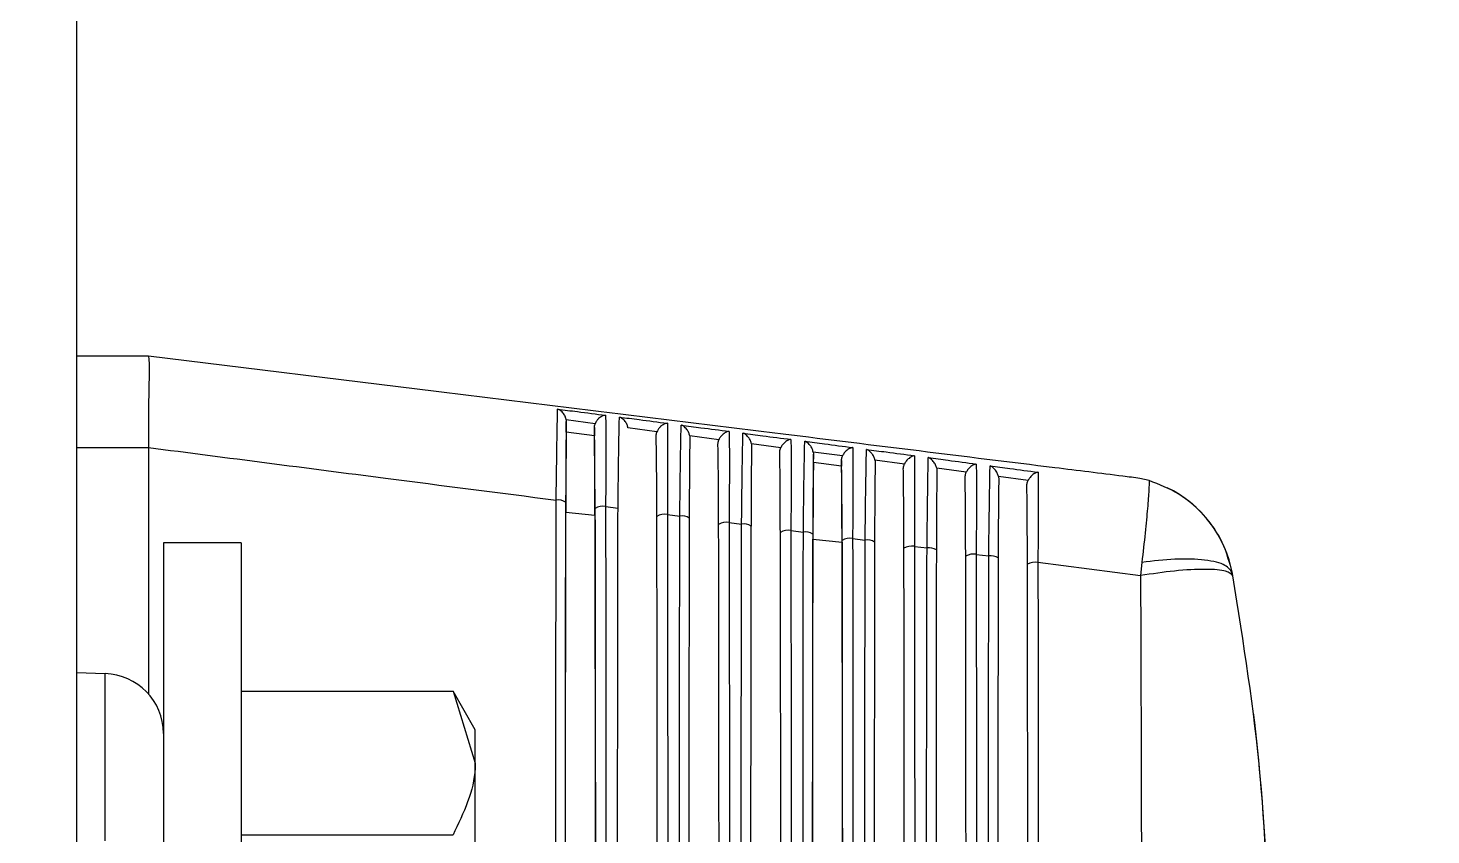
# Model space of a CAD drawing. Extents: x 2 to 136, y 1 to 99.
# Drawn here: x 132.686 to 134.094, y 45.434 to 46.244 of the extents above; entities that cross this region are included whole.
import ezdxf

# ---------------------------------------------------------------- set-up
doc = ezdxf.new("R2010")
doc.units = 0
doc.header["$MEASUREMENT"] = 0
doc.layers.add('OBJECT', color=7, linetype='CONTINUOUS')

msp = doc.modelspace()

# ---------------------------------------------------------------- linework, layer by layer
at = {"layer": 'OBJECT'}
for p, q in [((132.7346, 48.475), (132.7346, 44.4974)), ((132.8066, 45.915), (132.7346, 45.915)), ((132.8066, 45.915), (132.8066, 45.915)), ((133.0953, 45.8796), (132.8066, 45.915)), ((133.255, 45.8471), (133.2259, 45.8509)), ((133.226, 45.8385), (133.226, 45.8495)), ((133.2542, 45.8432), (133.2542, 45.835)), ((133.317, 45.8391), (133.2879, 45.8429)), ((133.2542, 45.835), (133.226, 45.8385)), ((133.3791, 45.8311), (133.3499, 45.8349)), ((133.4412, 45.823), (133.4118, 45.8268)), ((132.7346, 45.8234), (132.8066, 45.8234)), ((132.8066, 45.8234), (132.8066, 45.8233)), ((132.8066, 45.8233), (132.8066, 45.576)), ((133.5032, 45.8149), (133.4738, 45.8187)), ((133.474, 45.8081), (133.474, 45.8167)), ((133.5022, 45.8046), (133.474, 45.8081)), ((133.5022, 45.8102), (133.5022, 45.8046)), ((133.5653, 45.8067), (133.5358, 45.8106)), ((133.6274, 45.7985), (133.5977, 45.8024)), ((133.6895, 45.7903), (133.6597, 45.7942)), ((133.8109, 45.79), (133.8017, 45.7923)), ((133.829, 45.7829), (133.829, 45.7829)), ((133.2255, 45.7584), (133.2548, 45.7552)), ((133.2654, 45.7641), (133.2779, 45.7624)), ((133.3274, 45.7561), (133.3399, 45.7544)), ((133.3894, 45.748), (133.4019, 45.7464)), ((133.4514, 45.74), (133.4639, 45.7384)), ((133.4735, 45.7314), (133.5027, 45.7283)), ((133.5133, 45.732), (133.5259, 45.7304)), ((132.8996, 45.7275), (132.8216, 45.7275)), ((132.8216, 45.7275), (132.8216, 44.8525)), ((132.8996, 45.7275), (132.8996, 44.8525)), ((133.5753, 45.724), (133.588, 45.7224)), ((133.6373, 45.716), (133.65, 45.7144)), ((133.6993, 45.708), (133.8023, 45.6947)), ((133.8036, 45.7079), (133.8023, 45.6947)), ((133.895, 45.6943), (133.8946, 45.6967)), ((132.7632, 45.5962), (132.7346, 45.597)), ((132.7632, 45.4283), (132.7632, 45.5962)), ((132.8996, 45.5787), (133.1123, 45.5787)), ((133.1346, 45.54), (133.1123, 45.5787)), ((133.1123, 45.5787), (133.1346, 45.5065)), ((133.1346, 45.5065), (133.1346, 45.54)), ((133.1346, 45.29), (133.1346, 45.5065)), ((132.8996, 45.4343), (133.1123, 45.4343))]:
    msp.add_line(p, q, dxfattribs=at)
for centre, radius, start, end in [((128.8466, 45.29), 6.655, 198.09222, 30.43444), ((128.8466, 45.29), 6.555, 288.09222, 28.91206), ((128.8466, 45.29), 6.5028, 288.09222, 28.06824), ((128.8466, 45.29), 6.4944, 288.09222, 27.92823), ((128.8466, 45.29), 6.3069, 288.09222, 28.09373), ((133.218, 45.7578), 0.0128, 54.9638, 99.4388), ((133.7765, 45.675), 0.12, 10.4137, 64.0782), ((133.2628, 45.7497), 0.0146, 79.8633, 122.9875), ((133.3248, 45.7415), 0.0148, 79.977, 122.5329), ((133.342, 45.7415), 0.0131, 55.8999, 99.2559), ((133.3868, 45.7333), 0.015, 80.0907, 122.0712), ((133.404, 45.7333), 0.0133, 56.3729, 99.1654), ((133.4488, 45.7251), 0.0152, 80.2012, 121.616), ((133.466, 45.7251), 0.0134, 56.8451, 99.0729), ((133.5108, 45.7169), 0.0154, 80.317, 121.1525), ((133.5281, 45.7169), 0.0136, 57.331, 98.9742), ((133.5727, 45.7087), 0.0156, 80.4314, 120.6864), ((133.5901, 45.7088), 0.0138, 57.8149, 98.8744), ((133.6347, 45.7005), 0.0158, 80.554, 120.2117), ((133.6521, 45.7006), 0.014, 58.3041, 98.7733), ((133.6967, 45.6922), 0.016, 80.6785, 119.7347), ((132.7616, 45.5363), 0.06, 0, 88.5), ((131.6816, 45.29), 2.25, 359.0318, 6.8113)]:
    msp.add_arc(centre, radius, start, end, dxfattribs=at)
for centre, major_axis, start_param, end_param in [((133.2442, 45.29), (0, 2.2176), 1.353401, 1.788192), ((133.236, 45.29), (0, 2.217), 4.497874, 4.926904), ((133.298, 45.29), (0, 2.2137), 4.501238, 4.923539), ((133.3682, 45.29), (0, 2.2111), 1.360135, 1.781458), ((133.36, 45.29), (0, 2.2105), 4.504611, 4.920167), ((133.4302, 45.29), (0, 2.2078), 1.363514, 1.778079), ((133.422, 45.29), (0, 2.2072), 4.507992, 4.916786), ((133.4922, 45.29), (0, 2.2046), 1.366901, 1.774692), ((133.484, 45.29), (0, 2.204), 4.511381, 4.913397), ((133.5542, 45.29), (0, 2.2013), 1.370296, 1.771297), ((133.546, 45.29), (0, 2.2007), 4.514778, 4.91), ((133.6162, 45.29), (0, 2.1981), 1.373699, 1.767893), ((133.608, 45.29), (0, 2.1975), 4.518183, 4.906595), ((133.6782, 45.29), (0, 2.1948), 1.377111, 1.764481), ((133.67, 45.29), (0, 2.1942), 4.521597, 4.903181)]:
    msp.add_ellipse(centre, major_axis=major_axis, ratio=0.008727, start_param=start_param, end_param=end_param, dxfattribs=at)
for points, knots in [([(132.8066, 45.915), (132.8069, 45.9136), (132.8074, 45.9109), (132.8073, 45.8901), (132.8065, 45.8604), (132.8066, 45.8355), (132.8066, 45.8234)], [0, 0, 0, 0, 0.253584, 0.507164, 0.760847, 1, 1, 1, 1]), ([(133.8017, 45.7923), (133.796, 45.793), (133.7676, 45.7966), (133.6482, 45.8113), (133.4184, 45.8398), (133.2113, 45.8653), (133.0953, 45.8796)], [0, 0, 0, 0, 0.024148, 0.120739, 0.507103, 1, 1, 1, 1]), ([(133.2159, 45.7705), (133.2159, 45.7769), (133.2162, 45.7964), (133.2166, 45.8256), (133.217, 45.8486), (133.2172, 45.8585), (133.2173, 45.8612), (133.2173, 45.8619)], [0, 0, 0, 0, 0.1473771, 0.4444966, 0.7411547, 0.9402224, 1, 1, 1, 1]), ([(133.2173, 45.8619), (133.2239, 45.861), (133.24, 45.8589), (133.256, 45.8569), (133.2654, 45.8556)], [0, 0, 0, 0, 0.412558, 1, 1, 1, 1]), ([(133.2259, 45.8509), (133.2257, 45.852), (133.2252, 45.8543), (133.2231, 45.8578), (133.2204, 45.8604), (133.2183, 45.8615), (133.2174, 45.8618), (133.2173, 45.8619)], [0, 0, 0, 0, 0.192784, 0.429644, 0.749307, 0.992251, 1, 1, 1, 1]), ([(133.2654, 45.8556), (133.2654, 45.8556), (133.2642, 45.8555), (133.2619, 45.8548), (133.2588, 45.8528), (133.2564, 45.8501), (133.2555, 45.8481), (133.255, 45.8471)], [0, 0, 0, 0, 0.007981, 0.2991024, 0.6029171, 0.8007069, 1, 1, 1, 1]), ([(133.2654, 45.8556), (133.2654, 45.855), (133.2655, 45.8527), (133.2656, 45.8441), (133.2657, 45.824), (133.2656, 45.7941), (133.2655, 45.7726), (133.2654, 45.7641)], [0, 0, 0, 0, 0.059552, 0.208065, 0.505163, 0.802607, 1, 1, 1, 1]), ([(133.226, 45.8495), (133.2259, 45.8446), (133.2257, 45.8349), (133.2255, 45.8061), (133.2254, 45.7814), (133.2253, 45.7683)], [0, 0, 0, 0, 0.3208634, 0.6416822, 1, 1, 1, 1]), ([(133.2259, 45.8509), (133.2259, 45.8509), (133.226, 45.8504), (133.226, 45.85), (133.226, 45.8495)], [0, 0, 0, 0, 0.020415, 1, 1, 1, 1]), ([(133.2542, 45.8432), (133.2543, 45.8444), (133.2545, 45.8458), (133.2549, 45.847), (133.255, 45.8471)], [0, 0, 0, 0, 0.904066, 1, 1, 1, 1]), ([(133.2549, 45.7619), (133.2548, 45.7738), (133.2548, 45.7975), (133.2546, 45.8271), (133.2543, 45.8377), (133.2542, 45.8432)], [0, 0, 0, 0, 0.327832, 0.655734, 1, 1, 1, 1]), ([(133.2779, 45.7624), (133.278, 45.7689), (133.2782, 45.7884), (133.2786, 45.8176), (133.279, 45.8405), (133.2792, 45.8504), (133.2793, 45.8532), (133.2793, 45.8538)], [0, 0, 0, 0, 0.148954, 0.44926, 0.7491, 0.940502, 1, 1, 1, 1]), ([(133.2793, 45.8538), (133.2859, 45.853), (133.302, 45.8509), (133.318, 45.8488), (133.3274, 45.8476)], [0, 0, 0, 0, 0.412524, 1, 1, 1, 1]), ([(133.2879, 45.8429), (133.2876, 45.844), (133.2871, 45.8464), (133.285, 45.8499), (133.2823, 45.8524), (133.2802, 45.8535), (133.2794, 45.8538), (133.2793, 45.8538)], [0, 0, 0, 0, 0.197186, 0.440794, 0.768921, 0.992186, 1, 1, 1, 1]), ([(133.3274, 45.8476), (133.3274, 45.8476), (133.3263, 45.8474), (133.324, 45.8468), (133.321, 45.8448), (133.3185, 45.8421), (133.3175, 45.8401), (133.317, 45.8391)], [0, 0, 0, 0, 0.008059, 0.282723, 0.5938, 0.796114, 1, 1, 1, 1]), ([(133.3274, 45.8476), (133.3274, 45.8469), (133.3275, 45.8445), (133.3276, 45.8356), (133.3277, 45.8151), (133.3276, 45.7853), (133.3274, 45.7642), (133.3274, 45.7561)], [0, 0, 0, 0, 0.059276, 0.209421, 0.509831, 0.810599, 1, 1, 1, 1]), ([(133.3399, 45.7544), (133.34, 45.7609), (133.3402, 45.7804), (133.3406, 45.8097), (133.341, 45.8323), (133.3412, 45.8423), (133.3413, 45.8451), (133.3413, 45.8458)], [0, 0, 0, 0, 0.150604, 0.454245, 0.75741, 0.940779, 1, 1, 1, 1]), ([(133.3413, 45.8458), (133.3479, 45.8449), (133.364, 45.8428), (133.38, 45.8407), (133.3894, 45.8395)], [0, 0, 0, 0, 0.412499, 1, 1, 1, 1]), ([(133.3499, 45.8349), (133.3496, 45.836), (133.349, 45.8384), (133.3468, 45.8419), (133.3441, 45.8444), (133.3421, 45.8455), (133.3414, 45.8458), (133.3413, 45.8458)], [0, 0, 0, 0, 0.201833, 0.452548, 0.789383, 0.992118, 1, 1, 1, 1]), ([(133.226, 45.8385), (133.2259, 45.831), (133.2257, 45.8159), (133.2255, 45.7858), (133.2255, 45.7657), (133.2255, 45.7584)], [0, 0, 0, 0, 0.390005, 0.779955, 1, 1, 1, 1]), ([(133.2548, 45.7552), (133.2547, 45.7681), (133.2547, 45.794), (133.2544, 45.8204), (133.2543, 45.8313), (133.2542, 45.835)], [0, 0, 0, 0, 0.396562, 0.793191, 1, 1, 1, 1]), ([(133.3162, 45.835), (133.3163, 45.8362), (133.3165, 45.8377), (133.317, 45.839), (133.317, 45.8391)], [0, 0, 0, 0, 0.873723, 1, 1, 1, 1]), ([(133.3169, 45.754), (133.3168, 45.7658), (133.3168, 45.7896), (133.3165, 45.8189), (133.3163, 45.8296), (133.3162, 45.835)], [0, 0, 0, 0, 0.331872, 0.663816, 1, 1, 1, 1]), ([(133.35, 45.8332), (133.3499, 45.8279), (133.3497, 45.8174), (133.3495, 45.7885), (133.3494, 45.7646), (133.3494, 45.7523)], [0, 0, 0, 0, 0.328834, 0.657618, 1, 1, 1, 1]), ([(133.3499, 45.8349), (133.3499, 45.8348), (133.35, 45.8342), (133.35, 45.8337), (133.35, 45.8332)], [0, 0, 0, 0, 0.161904, 1, 1, 1, 1]), ([(133.3782, 45.8268), (133.3783, 45.828), (133.3785, 45.8295), (133.379, 45.8309), (133.3791, 45.8311)], [0, 0, 0, 0, 0.845417, 1, 1, 1, 1]), ([(133.3788, 45.746), (133.3788, 45.7579), (133.3788, 45.7817), (133.3785, 45.8106), (133.3783, 45.8214), (133.3782, 45.8268)], [0, 0, 0, 0, 0.336122, 0.672317, 1, 1, 1, 1]), ([(133.3894, 45.8395), (133.3894, 45.8395), (133.3886, 45.8394), (133.3866, 45.8388), (133.3836, 45.8371), (133.3808, 45.8343), (133.3796, 45.8321), (133.3791, 45.8311)], [0, 0, 0, 0, 0.008151, 0.206913, 0.537757, 0.791264, 1, 1, 1, 1]), ([(133.3894, 45.8395), (133.3894, 45.8388), (133.3895, 45.8362), (133.3896, 45.8271), (133.3897, 45.8062), (133.3896, 45.7764), (133.3894, 45.7558), (133.3894, 45.748)], [0, 0, 0, 0, 0.059002, 0.210856, 0.514734, 0.818981, 1, 1, 1, 1]), ([(133.4019, 45.7464), (133.402, 45.7529), (133.4022, 45.7724), (133.4026, 45.8018), (133.403, 45.8242), (133.4032, 45.8341), (133.4033, 45.837), (133.4033, 45.8377)], [0, 0, 0, 0, 0.1523344, 0.4594619, 0.7661097, 0.9410542, 1, 1, 1, 1]), ([(133.4033, 45.8377), (133.4099, 45.8368), (133.426, 45.8347), (133.442, 45.8326), (133.4514, 45.8314)], [0, 0, 0, 0, 0.4124608, 1, 1, 1, 1]), ([(133.4118, 45.8268), (133.4116, 45.8279), (133.4109, 45.8304), (133.4086, 45.8339), (133.406, 45.8364), (133.4041, 45.8374), (133.4034, 45.8377), (133.4033, 45.8377)], [0, 0, 0, 0, 0.2067549, 0.4649306, 0.8107333, 0.9920503, 1, 1, 1, 1]), ([(133.4118, 45.8268), (133.4119, 45.8267), (133.412, 45.8261), (133.412, 45.8254), (133.412, 45.8249)], [0, 0, 0, 0, 0.2142359, 1, 1, 1, 1]), ([(133.4514, 45.8314), (133.4514, 45.8314), (133.4507, 45.8313), (133.4487, 45.8307), (133.4458, 45.8291), (133.4429, 45.8262), (133.4417, 45.824), (133.4412, 45.823)], [0, 0, 0, 0, 0.0082328, 0.187014, 0.5256428, 0.7861956, 1, 1, 1, 1]), ([(133.4514, 45.8314), (133.4514, 45.8306), (133.4515, 45.8279), (133.4516, 45.8185), (133.4517, 45.7972), (133.4516, 45.7676), (133.4514, 45.7473), (133.4514, 45.74)], [0, 0, 0, 0, 0.058731, 0.212374, 0.519887, 0.827778, 1, 1, 1, 1]), ([(133.4639, 45.7384), (133.464, 45.7449), (133.4642, 45.7645), (133.4646, 45.7939), (133.465, 45.8161), (133.4652, 45.8259), (133.4653, 45.8288), (133.4653, 45.8295)], [0, 0, 0, 0, 0.1541427, 0.4649256, 0.7752224, 0.9413264, 1, 1, 1, 1]), ([(133.4653, 45.8295), (133.4719, 45.8287), (133.488, 45.8266), (133.504, 45.8245), (133.5134, 45.8232)], [0, 0, 0, 0, 0.41243, 1, 1, 1, 1]), ([(133.4738, 45.8187), (133.4735, 45.8199), (133.4728, 45.8224), (133.4705, 45.8259), (133.4678, 45.8283), (133.466, 45.8293), (133.4654, 45.8295), (133.4653, 45.8295)], [0, 0, 0, 0, 0.211945, 0.477994, 0.832959, 0.991973, 1, 1, 1, 1]), ([(132.8066, 45.8233), (132.8859, 45.813), (133.0224, 45.7954), (133.1588, 45.7778), (133.2159, 45.7705)], [0, 0, 0, 0, 0.58145, 1, 1, 1, 1]), ([(133.412, 45.8249), (133.4119, 45.8195), (133.4117, 45.8086), (133.4115, 45.7797), (133.4114, 45.7561), (133.4114, 45.7444)], [0, 0, 0, 0, 0.333137, 0.666223, 1, 1, 1, 1]), ([(133.4402, 45.8185), (133.4403, 45.8198), (133.4405, 45.8213), (133.4411, 45.8227), (133.4412, 45.823)], [0, 0, 0, 0, 0.819079, 1, 1, 1, 1]), ([(133.4408, 45.738), (133.4408, 45.7499), (133.4407, 45.7737), (133.4405, 45.8024), (133.4403, 45.8133), (133.4402, 45.8185)], [0, 0, 0, 0, 0.340602, 0.681277, 1, 1, 1, 1]), ([(133.474, 45.8167), (133.4739, 45.811), (133.4737, 45.7998), (133.4735, 45.7708), (133.4734, 45.7477), (133.4734, 45.7364)], [0, 0, 0, 0, 0.3376753, 0.675297, 1, 1, 1, 1]), ([(133.4738, 45.8187), (133.4738, 45.8186), (133.474, 45.8179), (133.474, 45.8172), (133.474, 45.8167)], [0, 0, 0, 0, 0.257499, 1, 1, 1, 1]), ([(133.5022, 45.8102), (133.5023, 45.8115), (133.5025, 45.8131), (133.5031, 45.8146), (133.5032, 45.8149)], [0, 0, 0, 0, 0.794527, 1, 1, 1, 1]), ([(133.5134, 45.8232), (133.5134, 45.8232), (133.5128, 45.8231), (133.5109, 45.8226), (133.508, 45.821), (133.505, 45.8181), (133.5038, 45.8159), (133.5032, 45.8149)], [0, 0, 0, 0, 0.0083397, 0.1664076, 0.5129726, 0.7808605, 1, 1, 1, 1]), ([(133.5134, 45.8232), (133.5134, 45.8224), (133.5135, 45.8196), (133.5136, 45.8099), (133.5136, 45.7881), (133.5135, 45.7586), (133.5134, 45.7388), (133.5133, 45.732)], [0, 0, 0, 0, 0.058464, 0.213982, 0.525308, 0.837022, 1, 1, 1, 1]), ([(133.5259, 45.7304), (133.526, 45.7369), (133.5262, 45.7565), (133.5266, 45.7859), (133.527, 45.8079), (133.5272, 45.8178), (133.5273, 45.8206), (133.5273, 45.8214)], [0, 0, 0, 0, 0.1560423, 0.4706588, 0.7847806, 0.9415952, 1, 1, 1, 1]), ([(133.5273, 45.8214), (133.5339, 45.8205), (133.55, 45.8184), (133.566, 45.8163), (133.5754, 45.815)], [0, 0, 0, 0, 0.412395, 1, 1, 1, 1]), ([(133.5358, 45.8106), (133.5354, 45.8117), (133.5347, 45.8143), (133.5323, 45.8179), (133.5297, 45.8202), (133.5279, 45.8211), (133.5274, 45.8214), (133.5273, 45.8214)], [0, 0, 0, 0, 0.217462, 0.491763, 0.856162, 0.991897, 1, 1, 1, 1]), ([(133.5754, 45.815), (133.5754, 45.815), (133.5748, 45.8149), (133.573, 45.8144), (133.5702, 45.8128), (133.5672, 45.81), (133.5659, 45.8077), (133.5653, 45.8067)], [0, 0, 0, 0, 0.008435, 0.145045, 0.499687, 0.77523, 1, 1, 1, 1]), ([(133.5754, 45.815), (133.5754, 45.8142), (133.5755, 45.8113), (133.5756, 45.8012), (133.5756, 45.779), (133.5755, 45.7497), (133.5754, 45.7303), (133.5753, 45.724)], [0, 0, 0, 0, 0.058197, 0.215686, 0.531014, 0.846742, 1, 1, 1, 1]), ([(133.588, 45.7224), (133.588, 45.7289), (133.5883, 45.7485), (133.5887, 45.778), (133.589, 45.7998), (133.5892, 45.8095), (133.5893, 45.8124), (133.5893, 45.8132)], [0, 0, 0, 0, 0.158036, 0.476676, 0.794816, 0.94186, 1, 1, 1, 1]), ([(133.5893, 45.8132), (133.5959, 45.8123), (133.612, 45.8101), (133.628, 45.808), (133.6374, 45.8067)], [0, 0, 0, 0, 0.412358, 1, 1, 1, 1]), ([(133.5977, 45.8024), (133.5974, 45.8036), (133.5966, 45.8062), (133.5941, 45.8098), (133.5915, 45.812), (133.5898, 45.8129), (133.5894, 45.8131), (133.5893, 45.8132)], [0, 0, 0, 0, 0.22327, 0.506267, 0.88029, 0.991786, 1, 1, 1, 1]), ([(133.474, 45.8081), (133.4739, 45.7997), (133.4737, 45.7829), (133.4736, 45.7538), (133.4735, 45.7361), (133.4735, 45.7314)], [0, 0, 0, 0, 0.423013, 0.845962, 1, 1, 1, 1]), ([(133.5028, 45.73), (133.5028, 45.742), (133.5027, 45.7658), (133.5025, 45.7941), (133.5023, 45.805), (133.5022, 45.8102)], [0, 0, 0, 0, 0.345326, 0.690724, 1, 1, 1, 1]), ([(133.5027, 45.7283), (133.5027, 45.7427), (133.5026, 45.7701), (133.5024, 45.7936), (133.5023, 45.8029), (133.5022, 45.8046)], [0, 0, 0, 0, 0.477153, 0.907815, 1, 1, 1, 1]), ([(133.536, 45.8083), (133.5359, 45.8025), (133.5357, 45.7909), (133.5355, 45.7619), (133.5354, 45.7393), (133.5354, 45.7284)], [0, 0, 0, 0, 0.342466, 0.684876, 1, 1, 1, 1]), ([(133.5358, 45.8106), (133.5358, 45.8104), (133.5359, 45.8096), (133.536, 45.8089), (133.536, 45.8083)], [0, 0, 0, 0, 0.29357, 1, 1, 1, 1]), ([(133.5642, 45.8018), (133.5644, 45.8031), (133.5645, 45.8048), (133.5652, 45.8064), (133.5653, 45.8067)], [0, 0, 0, 0, 0.771753, 1, 1, 1, 1]), ([(133.5648, 45.7221), (133.5648, 45.734), (133.5647, 45.7579), (133.5645, 45.7859), (133.5643, 45.7968), (133.5642, 45.8018)], [0, 0, 0, 0, 0.3503156, 0.7007065, 1, 1, 1, 1]), ([(133.598, 45.8), (133.5979, 45.794), (133.5977, 45.782), (133.5975, 45.753), (133.5975, 45.7308), (133.5974, 45.7204)], [0, 0, 0, 0, 0.34753, 0.695002, 1, 1, 1, 1]), ([(133.5977, 45.8024), (133.5978, 45.8022), (133.5979, 45.8014), (133.598, 45.8005), (133.598, 45.8)], [0, 0, 0, 0, 0.324157, 1, 1, 1, 1]), ([(133.6374, 45.8067), (133.6374, 45.8067), (133.6369, 45.8066), (133.6352, 45.8062), (133.6324, 45.8047), (133.6293, 45.8018), (133.628, 45.7995), (133.6274, 45.7985)], [0, 0, 0, 0, 0.008542, 0.122923, 0.485792, 0.769311, 1, 1, 1, 1]), ([(133.6374, 45.8067), (133.6374, 45.8059), (133.6375, 45.8028), (133.6376, 45.7925), (133.6376, 45.7699), (133.6375, 45.7407), (133.6374, 45.7218), (133.6373, 45.716)], [0, 0, 0, 0, 0.0579362, 0.2174947, 0.53703, 0.8569756, 1, 1, 1, 1]), ([(133.65, 45.7144), (133.65, 45.7209), (133.6503, 45.7405), (133.6507, 45.7701), (133.651, 45.7916), (133.6512, 45.8013), (133.6513, 45.8041), (133.6513, 45.8049)], [0, 0, 0, 0, 0.16013, 0.483001, 0.805362, 0.942124, 1, 1, 1, 1]), ([(133.6513, 45.8049), (133.6579, 45.804), (133.674, 45.8019), (133.69, 45.7997), (133.6994, 45.7984)], [0, 0, 0, 0, 0.412318, 1, 1, 1, 1]), ([(133.6597, 45.7942), (133.6593, 45.7954), (133.6585, 45.798), (133.6559, 45.8017), (133.6534, 45.8038), (133.6517, 45.8047), (133.6514, 45.8049), (133.6513, 45.8049)], [0, 0, 0, 0, 0.229449, 0.521602, 0.905435, 0.991712, 1, 1, 1, 1]), ([(133.6262, 45.7934), (133.6264, 45.7948), (133.6265, 45.7965), (133.6272, 45.7981), (133.6274, 45.7985)], [0, 0, 0, 0, 0.750473, 1, 1, 1, 1]), ([(133.6268, 45.7141), (133.6268, 45.726), (133.6267, 45.7499), (133.6265, 45.7776), (133.6263, 45.7885), (133.6262, 45.7934)], [0, 0, 0, 0, 0.355594, 0.711265, 1, 1, 1, 1]), ([(133.66, 45.7916), (133.6599, 45.7854), (133.6597, 45.773), (133.6595, 45.744), (133.6595, 45.7223), (133.6594, 45.7125)], [0, 0, 0, 0, 0.352893, 0.705725, 1, 1, 1, 1]), ([(133.6597, 45.7942), (133.6598, 45.7939), (133.6599, 45.793), (133.66, 45.7922), (133.66, 45.7916)], [0, 0, 0, 0, 0.349878, 1, 1, 1, 1]), ([(133.6882, 45.785), (133.6884, 45.7863), (133.6885, 45.7882), (133.6893, 45.7898), (133.6895, 45.7903)], [0, 0, 0, 0, 0.730749, 1, 1, 1, 1]), ([(133.6888, 45.7061), (133.6887, 45.7181), (133.6887, 45.742), (133.6885, 45.7693), (133.6883, 45.7802), (133.6882, 45.785)], [0, 0, 0, 0, 0.361187, 0.722454, 1, 1, 1, 1]), ([(133.6994, 45.7984), (133.6994, 45.7984), (133.699, 45.7984), (133.6973, 45.7979), (133.6946, 45.7964), (133.6915, 45.7936), (133.6901, 45.7913), (133.6895, 45.7903)], [0, 0, 0, 0, 0.008654, 0.099988, 0.471215, 0.763091, 1, 1, 1, 1]), ([(133.6994, 45.7984), (133.6994, 45.7976), (133.6995, 45.7944), (133.6996, 45.7837), (133.6996, 45.7607), (133.6995, 45.7317), (133.6993, 45.7133), (133.6993, 45.708)], [0, 0, 0, 0, 0.057678, 0.219413, 0.543377, 0.867765, 1, 1, 1, 1]), ([(133.8109, 45.79), (133.8108, 45.7873), (133.8108, 45.7818), (133.8094, 45.7631), (133.807, 45.7384), (133.8048, 45.718), (133.8036, 45.7079)], [0, 0, 0, 0, 0.2499997, 0.4999993, 0.7500001, 1, 1, 1, 1]), ([(133.8946, 45.6967), (133.8917, 45.7074), (133.886, 45.7287), (133.8668, 45.756), (133.8417, 45.778), (133.8211, 45.786), (133.8109, 45.79)], [0, 0, 0, 0, 0.250001, 0.499999, 0.750001, 1, 1, 1, 1]), ([(133.2159, 44.8095), (133.2159, 44.8161), (133.2158, 44.8486), (133.2156, 44.9864), (133.2154, 45.2108), (133.2154, 45.5011), (133.2157, 45.6807), (133.2159, 45.7705)], [0, 0, 0, 0, 0.0206636, 0.1033312, 0.4348087, 0.7174044, 1, 1, 1, 1]), ([(133.225, 45.29), (133.225, 45.3688), (133.2251, 45.5263), (133.2253, 45.6811), (133.2255, 45.7584)], [0, 0, 0, 0, 0.500491, 1, 1, 1, 1]), ([(133.2654, 45.7641), (133.2654, 45.7575), (133.2655, 45.7249), (133.2657, 45.5871), (133.2659, 45.3648), (133.2658, 45.079), (133.2655, 44.9036), (133.2654, 44.8159)], [0, 0, 0, 0, 0.020946, 0.104745, 0.44076, 0.72038, 1, 1, 1, 1]), ([(133.2779, 44.8176), (133.2779, 44.8241), (133.2778, 44.8567), (133.2776, 44.9945), (133.2774, 45.2163), (133.2775, 45.501), (133.2777, 45.6753), (133.2779, 45.7624)], [0, 0, 0, 0, 0.021019, 0.105106, 0.44228, 0.72114, 1, 1, 1, 1]), ([(133.2548, 45.7552), (133.2549, 45.6619), (133.2552, 45.5079), (133.2552, 45.3516), (133.2552, 45.29)], [0, 0, 0, 0, 0.605765, 1, 1, 1, 1]), ([(133.3274, 45.7561), (133.3274, 45.7495), (133.3275, 45.7169), (133.3277, 45.579), (133.3279, 45.3593), (133.3278, 45.079), (133.3275, 44.909), (133.3274, 44.8239)], [0, 0, 0, 0, 0.021311, 0.106568, 0.448432, 0.724216, 1, 1, 1, 1]), ([(133.3399, 44.8256), (133.3399, 44.8321), (133.3398, 44.8647), (133.3396, 45.0027), (133.3394, 45.2218), (133.3395, 45.501), (133.3398, 45.67), (133.3399, 45.7544)], [0, 0, 0, 0, 0.021386, 0.106942, 0.450009, 0.725004, 1, 1, 1, 1]), ([(133.3894, 45.748), (133.3894, 45.7415), (133.3894, 45.7089), (133.3897, 45.5708), (133.3898, 45.3538), (133.3898, 45.0791), (133.3895, 44.9143), (133.3894, 44.832)], [0, 0, 0, 0, 0.0216885, 0.1084547, 0.456373, 0.7281864, 1, 1, 1, 1]), ([(133.4019, 44.8336), (133.4019, 44.8401), (133.4018, 44.8727), (133.4016, 45.0108), (133.4015, 45.2273), (133.4015, 45.5009), (133.4018, 45.6646), (133.4019, 45.7464)], [0, 0, 0, 0, 0.021766, 0.108843, 0.45801, 0.729005, 1, 1, 1, 1]), ([(133.4514, 45.74), (133.4514, 45.7335), (133.4514, 45.7008), (133.4516, 45.5627), (133.4518, 45.3483), (133.4517, 45.0791), (133.4515, 44.9197), (133.4514, 44.84)], [0, 0, 0, 0, 0.022079, 0.110409, 0.464597, 0.732299, 1, 1, 1, 1]), ([(133.4639, 44.8416), (133.4639, 44.8481), (133.4639, 44.8808), (133.4636, 45.0189), (133.4635, 45.2328), (133.4636, 45.5009), (133.4638, 45.6592), (133.4639, 45.7384)], [0, 0, 0, 0, 0.02216, 0.110812, 0.466297, 0.733148, 1, 1, 1, 1]), ([(133.4731, 45.29), (133.4732, 45.3491), (133.4732, 45.4974), (133.4734, 45.6435), (133.4735, 45.7314)], [0, 0, 0, 0, 0.399041, 1, 1, 1, 1]), ([(133.5027, 45.7283), (133.5028, 45.6345), (133.503, 45.4893), (133.5031, 45.3422), (133.5031, 45.29)], [0, 0, 0, 0, 0.645444, 1, 1, 1, 1]), ([(133.5133, 45.732), (133.5134, 45.7255), (133.5134, 45.6928), (133.5136, 45.5546), (133.5138, 45.3428), (133.5137, 45.0791), (133.5135, 44.925), (133.5133, 44.848)], [0, 0, 0, 0, 0.022484, 0.112433, 0.473119, 0.73656, 1, 1, 1, 1]), ([(133.5259, 44.8496), (133.5259, 44.8561), (133.5259, 44.8888), (133.5257, 45.027), (133.5255, 45.2383), (133.5256, 45.5008), (133.5258, 45.6539), (133.5259, 45.7304)], [0, 0, 0, 0, 0.022568, 0.112852, 0.474885, 0.737443, 1, 1, 1, 1]), ([(133.5753, 45.724), (133.5753, 45.7175), (133.5754, 45.6848), (133.5756, 45.5465), (133.5757, 45.3374), (133.5757, 45.0792), (133.5754, 44.9304), (133.5753, 44.856)], [0, 0, 0, 0, 0.022904, 0.114532, 0.481956, 0.740978, 1, 1, 1, 1]), ([(133.588, 44.8576), (133.5879, 44.8642), (133.5879, 44.8969), (133.5877, 45.0352), (133.5875, 45.2438), (133.5876, 45.5008), (133.5878, 45.6485), (133.588, 45.7224)], [0, 0, 0, 0, 0.022991, 0.114969, 0.483793, 0.741896, 1, 1, 1, 1]), ([(133.6373, 45.716), (133.6373, 45.7095), (133.6374, 45.6767), (133.6376, 45.5384), (133.6377, 45.3319), (133.6376, 45.0792), (133.6374, 44.9357), (133.6373, 44.864)], [0, 0, 0, 0, 0.023339, 0.116711, 0.491126, 0.745563, 1, 1, 1, 1]), ([(133.65, 44.8656), (133.65, 44.8722), (133.6499, 44.9049), (133.6497, 45.0433), (133.6496, 45.2492), (133.6497, 45.5008), (133.6499, 45.6432), (133.65, 45.7144)], [0, 0, 0, 0, 0.02343, 0.117164, 0.493038, 0.746519, 1, 1, 1, 1]), ([(133.6993, 45.708), (133.6993, 45.7014), (133.6994, 45.6687), (133.6996, 45.5302), (133.6997, 45.3264), (133.6996, 45.0793), (133.6994, 44.9411), (133.6993, 44.872)], [0, 0, 0, 0, 0.023792, 0.118973, 0.500647, 0.750324, 1, 1, 1, 1]), ([(133.895, 45.6943), (133.8934, 45.6961), (133.8901, 45.6998), (133.8687, 45.7015), (133.838, 45.7), (133.8139, 45.6964), (133.8023, 45.6947)], [0, 0, 0, 0, 0.24117, 0.5, 0.758828, 1, 1, 1, 1]), ([(133.8946, 45.6967), (133.8928, 45.6997), (133.8892, 45.7058), (133.8681, 45.7109), (133.8384, 45.712), (133.8149, 45.7092), (133.8036, 45.7079)], [0, 0, 0, 0, 0.241561, 0.499999, 0.758437, 1, 1, 1, 1]), ([(133.8023, 45.6947), (133.8025, 45.6282), (133.8031, 45.4941), (133.8032, 45.3584), (133.8033, 45.29)], [0, 0, 0, 0, 0.496376, 1, 1, 1, 1]), ([(133.9316, 45.29), (133.9301, 45.3578), (133.927, 45.4934), (133.9057, 45.6273), (133.895, 45.6943)], [0, 0, 0, 0, 0.5, 1, 1, 1, 1]), ([(133.1346, 45.5065), (133.1346, 45.5048), (133.1343, 45.4804), (133.1229, 45.4565), (133.1123, 45.4343)], [0, 0, 0, 0, 0.070213, 1, 1, 1, 1])]:
    msp.add_open_spline(points, degree=3, knots=knots, dxfattribs=at)

doc.saveas('drawing.dxf')
